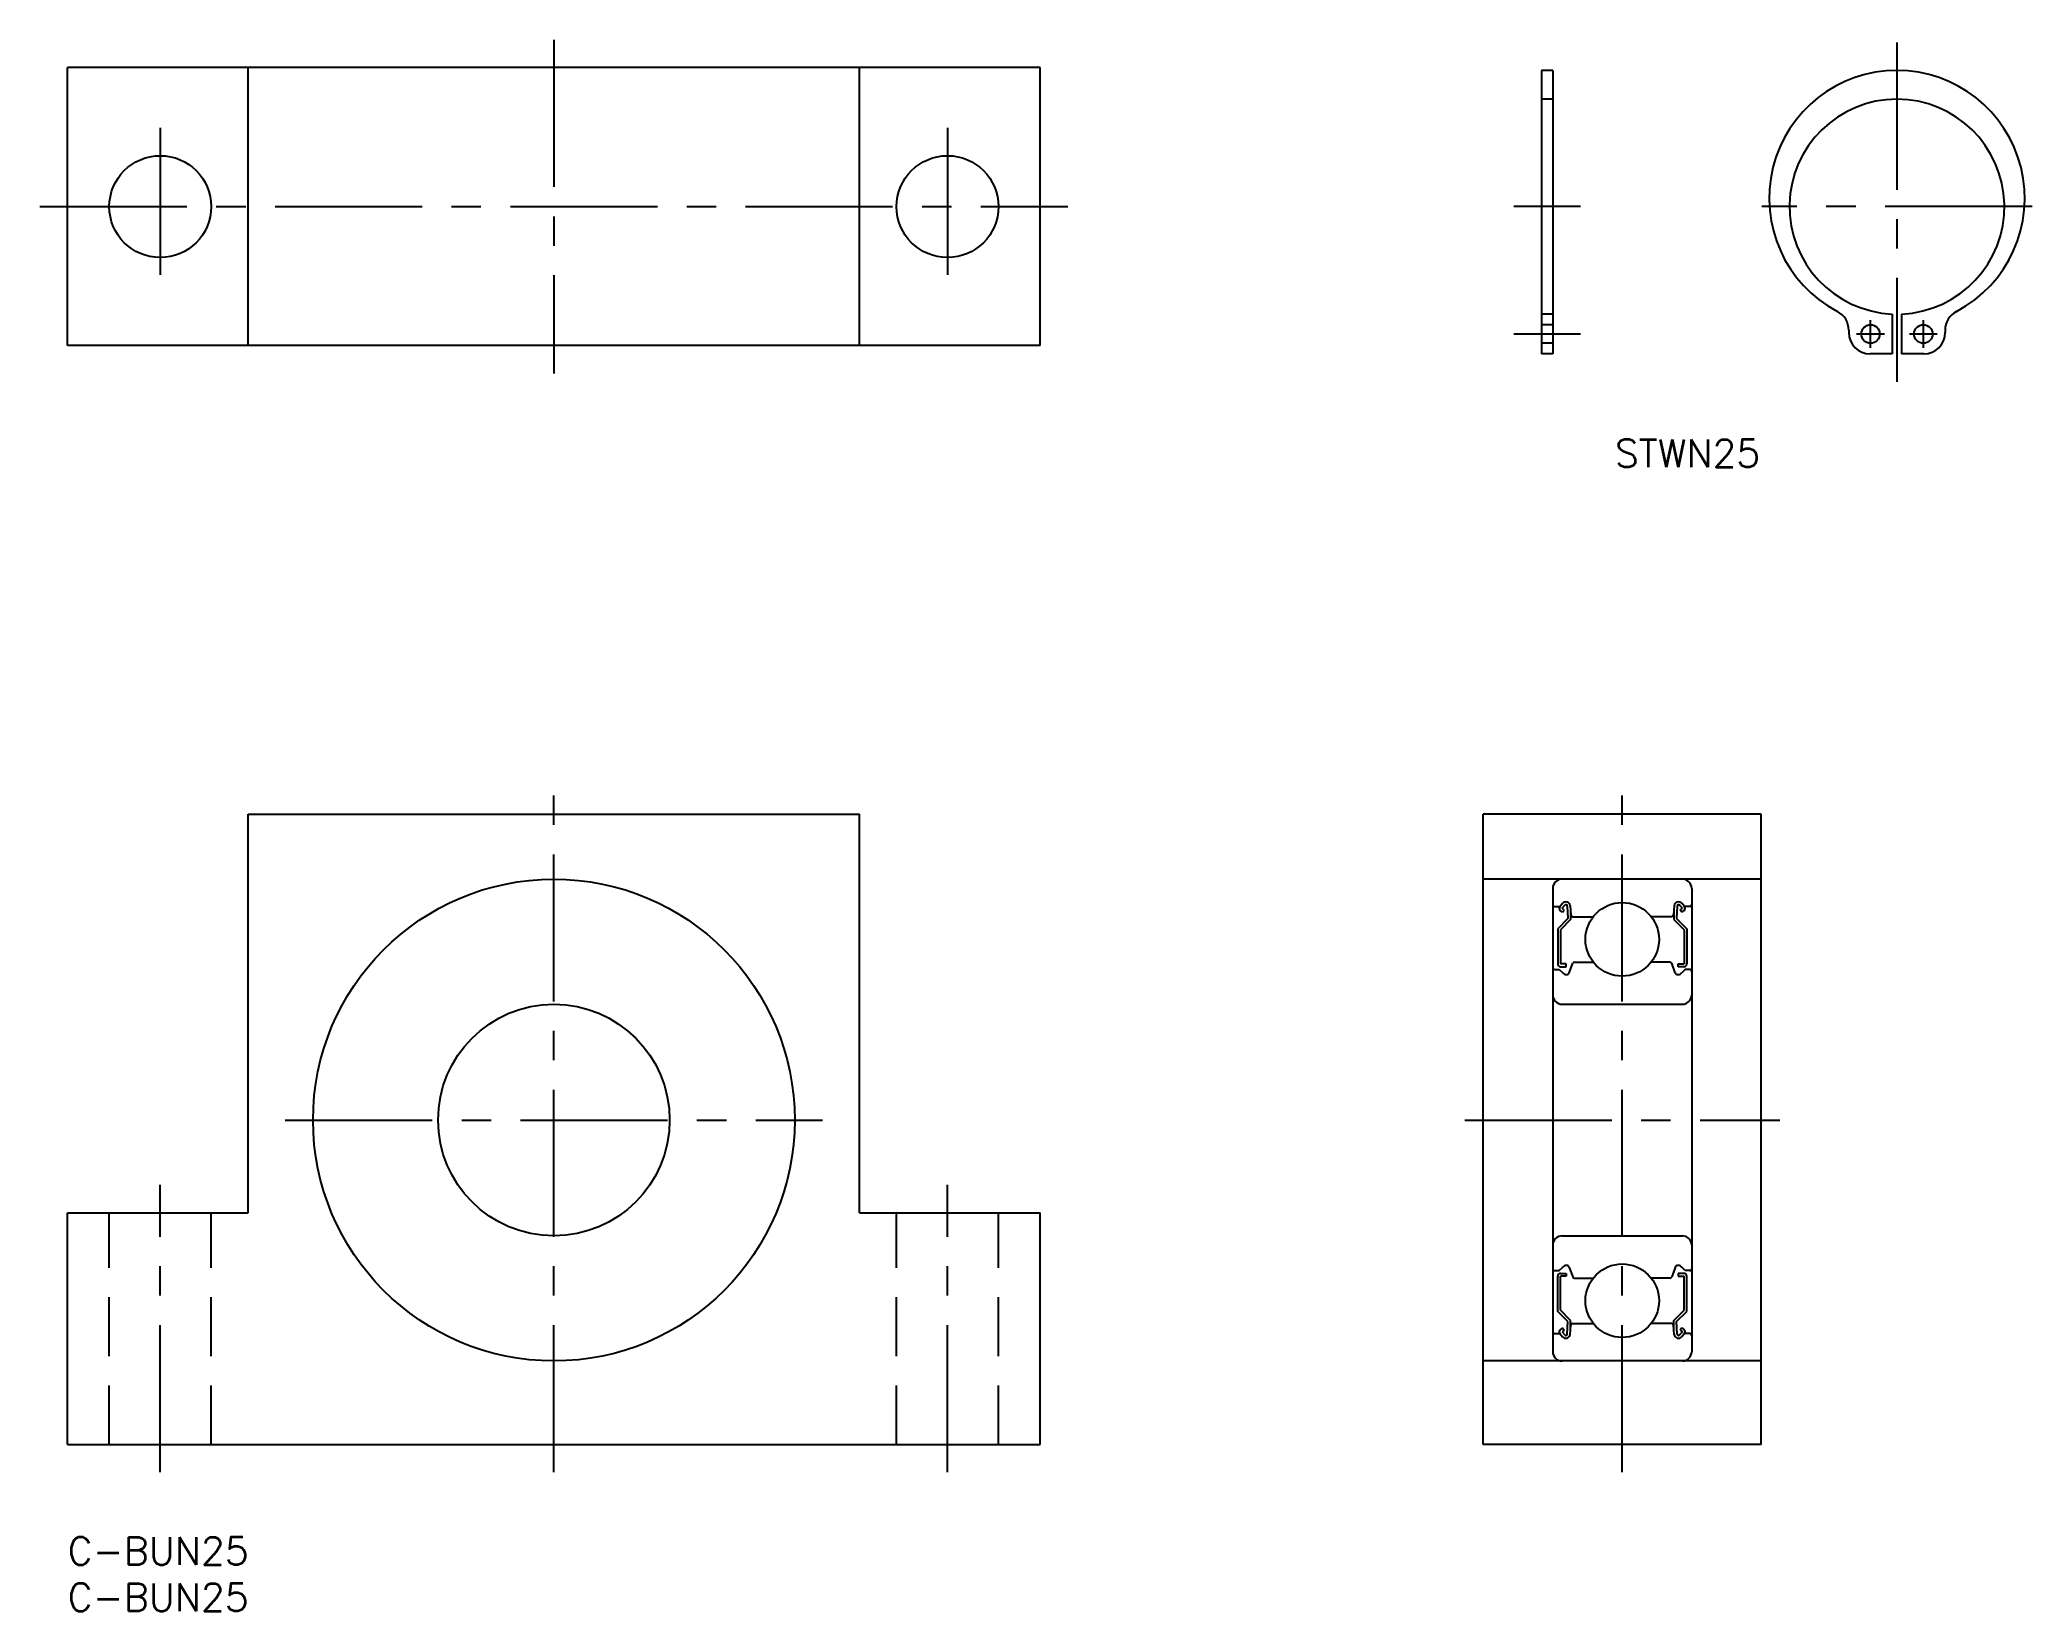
# Model space of a CAD drawing. Extents: x -3 to 212, y -8 to 162.
import ezdxf

# ---------------------------------------------------------------- set-up
doc = ezdxf.new("R2010")
doc.units = 0
doc.header["$LTSCALE"] = 0.5
doc.linetypes.add('CENTER', pattern=[50.8, 31.75, -6.35, 6.35, -6.35])
doc.linetypes.add('DASHED', pattern=[19.05, 12.7, -6.35])
for name, color, linetype in [('MSM_CENTER', 1, 'CENTER'), ('MSM_CONTINUOUS', 7, 'CONTINUOUS'), ('MSM_DASHED', 4, 'DASHED'), ('MSM_PART_NUMBER', 7, 'CONTINUOUS')]:
    doc.layers.add(name, color=color, linetype=linetype)
doc.styles.get("Standard").update_dxf_attribs({"font": 'txt.shx', "height": 3, "bigfont": 'bigfont.shx'})

# ---------------------------------------------------------------- blocks, each defined once
blk = doc.blocks.new('*U37')
at = {"layer": 'MSM_PART_NUMBER'}
blk.add_text('C-BUN25', height=3, dxfattribs=at).set_placement((0, -3))
blk = doc.blocks.new('*U38')
at = {"layer": 'MSM_PART_NUMBER'}
blk.add_text('C-BUN25', height=3, dxfattribs=at).set_placement((0, -8))
blk = doc.blocks.new('*U39')
at = {"layer": 'MSM_PART_NUMBER'}
blk.add_text('STWN25', height=3, dxfattribs=at).set_placement((167.06, 115.46))

msp = doc.modelspace()

# ---------------------------------------------------------------- linework, layer by layer
at = {"layer": 'MSM_CENTER'}
for p, q in [((52.5, 161.58), (52.5, 125.58)), ((197.51, 161.28), (197.51, 124.68)), ((10, 152.08), (10, 135.08)), ((95, 152.08), (95, 135.08)), ((-3, 143.58), (108, 143.58)), ((163.35, 143.58), (156.15, 143.58)), ((212.11, 143.58), (182.91, 143.58)), ((194.66, 128.33), (194.66, 131.33)), ((200.36, 128.33), (200.36, 131.33)), ((163.35, 129.83), (156.15, 129.83)), ((196.16, 129.83), (193.16, 129.83)), ((201.86, 129.83), (198.86, 129.83)), ((52.5, 7), (52.5, 81)), ((167.85, 7), (167.85, 81)), ((23.5, 45), (81.5, 45)), ((150.85, 45), (184.85, 45)), ((10, 7), (10, 38)), ((95, 7), (95, 38))]:
    msp.add_line(p, q, dxfattribs=at)
at = {"layer": 'MSM_CONTINUOUS'}
for p, q in [((0, 128.58), (0, 158.58)), ((105, 158.58), (0, 158.58)), ((19.5, 128.58), (19.5, 158.58)), ((85.5, 128.58), (85.5, 158.58)), ((105, 128.58), (105, 158.58)), ((159.15, 158.28), (159.15, 127.68)), ((160.35, 158.28), (159.15, 158.28)), ((160.35, 158.28), (160.35, 127.68)), ((197.01, 131.99), (197.01, 127.68)), ((198.01, 131.99), (198.01, 127.68)), ((192.31, 130.23), (192.31, 129.98)), ((202.71, 130.23), (202.71, 129.98)), ((105, 128.58), (0, 128.58)), ((160.35, 127.68), (159.15, 127.68)), ((197.01, 127.68), (194.61, 127.68)), ((200.41, 127.68), (198.01, 127.68)), ((19.5, 78), (85.5, 78)), ((19.5, 35), (19.5, 78)), ((85.5, 35), (85.5, 78)), ((152.85, 10), (152.85, 78)), ((182.85, 78), (152.85, 78)), ((182.85, 10), (182.85, 78)), ((182.85, 71), (152.85, 71)), ((160.35, 70), (160.35, 20)), ((175.35, 70), (175.35, 20)), ((160.55, 68.05), (161.13, 68.05)), ((161.98, 66.75), (160.88, 65.65)), ((161.13, 68.05), (161.41, 68.39)), ((161.39, 67.43), (161.16, 67.63)), ((161.36, 67.86), (161.64, 68.19)), ((161.58, 67.66), (161.36, 67.86)), ((161.39, 67.43), (161.58, 67.66)), ((161.92, 68.1), (161.98, 66.75)), ((162.22, 68.13), (162.31, 67.13)), ((162.28, 67.48), (162.28, 66.63)), ((162.5, 66.95), (164.72, 66.95)), ((173.19, 66.95), (170.97, 66.95)), ((173.47, 68.13), (173.39, 67.13)), ((173.42, 67.48), (173.42, 66.63)), ((173.77, 68.1), (173.72, 66.75)), ((173.72, 66.75), (174.82, 65.65)), ((174.34, 67.86), (174.05, 68.19)), ((174.11, 67.66), (174.34, 67.86)), ((174.3, 67.43), (174.11, 67.66)), ((174.57, 68.05), (174.28, 68.39)), ((174.3, 67.43), (174.53, 67.63)), ((175.15, 68.05), (174.57, 68.05)), ((160.88, 65.65), (160.88, 61.85)), ((162.28, 66.63), (161.18, 65.53)), ((161.18, 65.53), (161.18, 61.85)), ((173.42, 66.63), (174.52, 65.53)), ((174.52, 65.53), (174.52, 61.85)), ((174.82, 65.65), (174.82, 61.85)), ((160.55, 61.25), (161.05, 61.25)), ((161.05, 61.25), (161.42, 60.88)), ((161.8, 61.85), (161.18, 61.85)), ((161.18, 61.55), (161.8, 61.55)), ((161.8, 61.55), (161.8, 61.85)), ((162.13, 60.9), (162.5, 61.92)), ((162.69, 62.05), (164.72, 62.05)), ((173, 62.05), (170.97, 62.05)), ((173.56, 60.9), (173.19, 61.92)), ((173.9, 61.85), (174.52, 61.85)), ((173.9, 61.55), (173.9, 61.85)), ((174.52, 61.55), (173.9, 61.55)), ((174.65, 61.25), (174.27, 60.88)), ((175.15, 61.25), (174.65, 61.25)), ((161.35, 57.5), (174.35, 57.5)), ((0, 10), (0, 35)), ((0, 35), (19.5, 35)), ((85.5, 35), (105, 35)), ((105, 10), (105, 35)), ((161.35, 32.5), (174.35, 32.5)), ((160.55, 28.75), (161.05, 28.75)), ((160.88, 24.35), (160.88, 28.15)), ((161.05, 28.75), (161.42, 29.12)), ((161.18, 28.45), (161.8, 28.45)), ((161.18, 24.47), (161.18, 28.15)), ((161.8, 28.15), (161.18, 28.15)), ((161.8, 28.45), (161.8, 28.15)), ((162.13, 29.1), (162.5, 28.08)), ((173.56, 29.1), (173.19, 28.08)), ((174.52, 28.45), (173.9, 28.45)), ((173.9, 28.45), (173.9, 28.15)), ((173.9, 28.15), (174.52, 28.15)), ((174.65, 28.75), (174.27, 29.12)), ((174.52, 24.47), (174.52, 28.15)), ((175.15, 28.75), (174.65, 28.75)), ((174.82, 24.35), (174.82, 28.15)), ((162.69, 27.95), (164.72, 27.95)), ((173, 27.95), (170.97, 27.95)), ((161.98, 23.25), (160.88, 24.35)), ((162.28, 23.37), (161.18, 24.47)), ((173.42, 23.37), (174.52, 24.47)), ((173.72, 23.25), (174.82, 24.35)), ((160.55, 21.95), (161.13, 21.95)), ((161.13, 21.95), (161.41, 21.61)), ((161.39, 22.57), (161.16, 22.37)), ((161.58, 22.34), (161.36, 22.14)), ((161.36, 22.14), (161.64, 21.81)), ((161.39, 22.57), (161.58, 22.34)), ((161.92, 21.9), (161.98, 23.25)), ((162.22, 21.87), (162.31, 22.87)), ((162.28, 22.52), (162.28, 23.37)), ((162.5, 23.05), (164.72, 23.05)), ((173.19, 23.05), (170.97, 23.05)), ((173.47, 21.87), (173.39, 22.87)), ((173.42, 22.52), (173.42, 23.37)), ((173.77, 21.9), (173.72, 23.25)), ((174.34, 22.14), (174.05, 21.81)), ((174.3, 22.57), (174.11, 22.34)), ((174.11, 22.34), (174.34, 22.14)), ((174.57, 21.95), (174.28, 21.61)), ((174.3, 22.57), (174.53, 22.37)), ((175.15, 21.95), (174.57, 21.95)), ((182.85, 19), (152.85, 19)), ((0, 10), (105, 10)), ((182.85, 10), (152.85, 10))]:
    msp.add_line(p, q, dxfattribs=at)
for centre, radius in [((10, 143.58), 5.5), ((95, 143.58), 5.5), ((194.66, 129.83), 1), ((200.36, 129.83), 1), ((52.5, 45), 26), ((167.85, 64.5), 3.97), ((52.5, 45), 12.5), ((167.85, 25.5), 3.97)]:
    msp.add_circle(centre, radius, dxfattribs=at)
for centre, radius, start, end in [((197.51, 144.48), 13.8, 297.7645, 242.2355), ((197.51, 143.58), 11.6, 272.4704, 267.5296), ((190.01, 130.23), 2.3, 360, 62.2355), ((205.01, 130.23), 2.3, 117.7645, 180), ((194.61, 129.98), 2.3, 180, 270), ((200.41, 129.98), 2.3, 270, 0), ((161.35, 70), 1, 90, 180), ((174.35, 70), 1, 0, 90), ((160.55, 68.25), 0.2, 180, 270), ((161.35, 67.86), 0.3, 139.9105, 229.9992), ((161.76, 68.09), 0.46, 4.9869, 139.9105), ((161.76, 68.09), 0.16, 2.3754, 139.9946), ((162.5, 67.15), 0.2, 184.9869, 270), ((173.19, 67.15), 0.2, 270, 355.0131), ((173.93, 68.09), 0.46, 40.0895, 175.0131), ((173.93, 68.09), 0.16, 40.0054, 177.6246), ((174.34, 67.86), 0.3, 310.0008, 40.0895), ((175.15, 68.25), 0.2, 270, 0), ((160.55, 61.05), 0.2, 90, 180), ((161.18, 61.85), 0.3, 180, 270), ((161.84, 61.3), 0.6, 225.0023, 267.936), ((161.85, 61), 0.3, 265.4914, 340.0304), ((162.69, 61.85), 0.2, 90, 160.0304), ((173, 61.85), 0.2, 19.9696, 90), ((173.85, 61), 0.3, 199.9696, 274.5086), ((173.85, 61.3), 0.6, 272.064, 314.9977), ((174.52, 61.85), 0.3, 270, 0), ((175.15, 61.05), 0.2, 0, 90), ((161.35, 58.5), 1, 180, 270), ((174.35, 58.5), 1, 270, 0), ((161.35, 31.5), 1, 90, 180), ((174.35, 31.5), 1, 0, 90), ((160.55, 28.95), 0.2, 180, 270), ((161.18, 28.15), 0.3, 90, 180), ((161.84, 28.7), 0.6, 92.064, 134.9977), ((161.85, 29), 0.3, 19.9696, 94.5086), ((162.69, 28.15), 0.2, 199.9696, 270), ((173, 28.15), 0.2, 270, 340.0304), ((173.85, 29), 0.3, 85.4914, 160.0304), ((173.85, 28.7), 0.6, 45.0023, 87.936), ((174.52, 28.15), 0.3, 0, 90), ((175.15, 28.95), 0.2, 270, 0), ((160.55, 21.75), 0.2, 90, 180), ((161.35, 22.14), 0.3, 130.0008, 220.0895), ((161.76, 21.91), 0.46, 220.0895, 355.0131), ((161.76, 21.91), 0.16, 220.0054, 357.6246), ((162.5, 22.85), 0.2, 90, 175.0131), ((173.19, 22.85), 0.2, 4.9869, 90), ((173.93, 21.91), 0.46, 184.9869, 319.9105), ((173.93, 21.91), 0.16, 182.3754, 319.9946), ((174.34, 22.14), 0.3, 319.9105, 49.9992), ((175.15, 21.75), 0.2, 0, 90), ((161.35, 20), 1, 180, 270), ((174.35, 20), 1, 270, 0)]:
    msp.add_arc(centre, radius, start, end, dxfattribs=at)
at = {"layer": 'MSM_DASHED'}
for p, q in [((160.35, 155.18), (159.15, 155.18)), ((160.35, 131.98), (159.15, 131.98)), ((160.35, 130.83), (159.15, 130.83)), ((160.35, 128.83), (159.15, 128.83)), ((4.5, 10), (4.5, 35)), ((15.5, 10), (15.5, 35)), ((89.5, 10), (89.5, 35)), ((100.5, 10), (100.5, 35))]:
    msp.add_line(p, q, dxfattribs=at)

# ---------------------------------------------------------------- block references
at = {"layer": 'MSM_CONTINUOUS'}
for name in ['*U39', '*U37', '*U38']:
    msp.add_blockref(name, (0, 0), dxfattribs=at)

doc.saveas('drawing.dxf')
